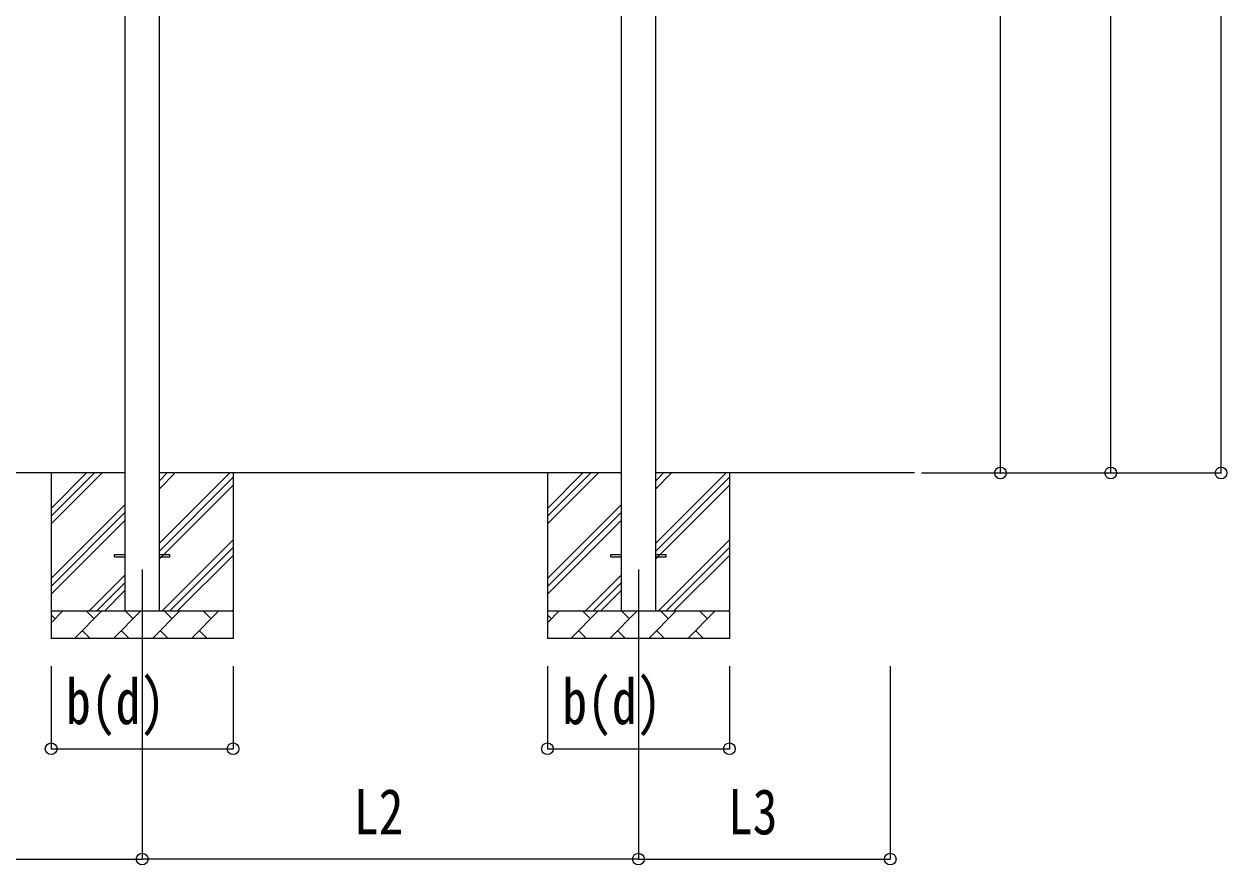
# Model space of a CAD drawing. Units: millimetres, scale not verified. Extents: x -21025 to 21025, y -14850 to 14850.
# Drawn here: x -2541 to 1822, y -6561 to -3512 of the extents above; entities that cross this region are included whole.
import ezdxf
from ezdxf.enums import TextEntityAlignment as Align

# ---------------------------------------------------------------- set-up
doc = ezdxf.new("R2010")
doc.units = ezdxf.units.MM
doc.header["$LTSCALE"] = 60
for name, color, linetype in [('0-4_YKK_12', 2, 'Continuous'), ('0-5_YKK_13', 4, 'Continuous'), ('0-6_YKK_A1', 4, 'Continuous'), ('0-7_YKK_D', 6, 'Continuous')]:
    doc.layers.add(name, color=color, linetype=linetype)
doc.styles.add('ＭＳ ゴシック', font='')
doc.styles.get('ＭＳ ゴシック').set_extended_font_data('MS Gothic')

msp = doc.modelspace()

# ---------------------------------------------------------------- linework, layer by layer
at = {"layer": '0-4_YKK_12'}
for p, q in [((-2112.9, -5490), (-2112.9, -5990)), ((-312.9, -5490), (-312.9, -5990))]:
    msp.add_line(p, q, dxfattribs=at)
at = {"layer": '0-5_YKK_13'}
for p, q in [((-2212.9, -5435.5), (-2175.4, -5435.5)), ((-2212.9, -5444.5), (-2212.9, -5435.5)), ((-2212.9, -5444.5), (-2175.4, -5444.5)), ((-2050.4, -5435.5), (-2012.9, -5435.5)), ((-2050.4, -5444.5), (-2012.9, -5444.5)), ((-2012.9, -5444.5), (-2012.9, -5435.5)), ((-412.9, -5435.5), (-375.4, -5435.5)), ((-412.9, -5444.5), (-412.9, -5435.5)), ((-412.9, -5444.5), (-375.4, -5444.5)), ((-250.4, -5435.5), (-212.9, -5435.5)), ((-250.4, -5444.5), (-212.9, -5444.5)), ((-212.9, -5444.5), (-212.9, -5435.5))]:
    msp.add_line(p, q, dxfattribs=at)
at = {"layer": '0-6_YKK_A1'}
for p, q in [((-375.4, -1522.5), (-375.4, -5640)), ((-250.4, -5640), (-250.4, -1522.5)), ((-2175.4, -1582.5), (-2175.4, -5640)), ((-2050.4, -5640), (-2050.4, -1582.5)), ((-2175.4, -5140), (-3850.4, -5140)), ((-2442.9, -5140), (-2442.9, -5740)), ((-2442.9, -5325.05), (-2257.85, -5140)), ((-2442.9, -5296.77), (-2286.13, -5140)), ((-2442.9, -5268.48), (-2314.42, -5140)), ((-375.4, -5140), (-2050.4, -5140)), ((-2050.4, -5395.1), (-1795.3, -5140)), ((-2050.4, -5197.11), (-1993.29, -5140)), ((-2050.4, -5168.82), (-2021.58, -5140)), ((-1782.9, -5140), (-1782.9, -5740)), ((-642.9, -5140), (-642.9, -5740)), ((-642.9, -5325.05), (-457.85, -5140)), ((-642.9, -5296.77), (-486.13, -5140)), ((-642.9, -5268.48), (-514.42, -5140)), ((687.98, -5140), (-250.4, -5140)), ((-250.4, -5395.1), (4.7, -5140)), ((-250.4, -5197.11), (-193.29, -5140)), ((-250.4, -5168.82), (-221.58, -5140)), ((17.1, -5140), (17.1, -5740)), ((-2050.4, -5423.38), (-1782.9, -5155.88)), ((-2050.4, -5451.67), (-1782.9, -5184.17)), ((-250.4, -5423.38), (17.1, -5155.88)), ((-250.4, -5451.67), (17.1, -5184.17)), ((-2442.9, -5523.04), (-2175.4, -5255.54)), ((-642.9, -5523.04), (-375.4, -5255.54)), ((-2442.9, -5551.32), (-2175.4, -5283.82)), ((-2442.9, -5579.61), (-2175.4, -5312.11)), ((-642.9, -5551.32), (-375.4, -5283.82)), ((-642.9, -5579.61), (-375.4, -5312.11)), ((-2040.74, -5640), (-1782.9, -5382.16)), ((-240.74, -5640), (17.1, -5382.16)), ((-2012.46, -5640), (-1782.9, -5410.44)), ((-1984.18, -5640), (-1782.9, -5438.73)), ((-212.46, -5640), (17.1, -5410.44)), ((-184.18, -5640), (17.1, -5438.73)), ((-2305.3, -5640), (-2175.4, -5510.1)), ((-2277.02, -5640), (-2175.4, -5538.38)), ((-505.3, -5640), (-375.4, -5510.1)), ((-477.02, -5640), (-375.4, -5538.38)), ((-2248.73, -5640), (-2175.4, -5566.67)), ((-448.73, -5640), (-375.4, -5566.67)), ((-2442.9, -5640), (-1782.9, -5640)), ((-2442.9, -5682.89), (-2400.01, -5640)), ((-2428.56, -5668.55), (-2442.9, -5654.21)), ((-2358.59, -5740), (-2258.59, -5640)), ((-2287.14, -5668.55), (-2315.69, -5640)), ((-2217.17, -5740), (-2117.17, -5640)), ((-2145.72, -5668.55), (-2174.27, -5640)), ((-2075.74, -5740), (-1975.74, -5640)), ((-2004.3, -5668.55), (-2032.85, -5640)), ((-1934.32, -5740), (-1834.32, -5640)), ((-1862.88, -5668.55), (-1891.43, -5640)), ((-1786.19, -5640), (-1782.9, -5636.72)), ((-642.9, -5640), (17.1, -5640)), ((-642.9, -5682.89), (-600.01, -5640)), ((-628.56, -5668.55), (-642.9, -5654.21)), ((-558.59, -5740), (-458.59, -5640)), ((-487.14, -5668.55), (-515.69, -5640)), ((-417.17, -5740), (-317.17, -5640)), ((-345.72, -5668.55), (-374.27, -5640)), ((-275.74, -5740), (-175.74, -5640)), ((-204.3, -5668.55), (-232.85, -5640)), ((-134.32, -5740), (-34.32, -5640)), ((-62.88, -5668.55), (-91.43, -5640)), ((13.81, -5640), (17.1, -5636.72)), ((-2330.03, -5711.45), (-2301.48, -5740)), ((-2188.61, -5711.45), (-2160.06, -5740)), ((-2047.19, -5711.45), (-2018.64, -5740)), ((-1905.77, -5711.45), (-1877.22, -5740)), ((-530.03, -5711.45), (-501.48, -5740)), ((-388.61, -5711.45), (-360.06, -5740)), ((-247.19, -5711.45), (-218.64, -5740)), ((-105.77, -5711.45), (-77.22, -5740)), ((-1782.9, -5740), (-2442.9, -5740)), ((17.1, -5740), (-642.9, -5740))]:
    msp.add_line(p, q, dxfattribs=at)
at = {"layer": '0-7_YKK_D'}
for p, q in [((1800.28, -5140), (1800.28, -1112.55)), ((1400.28, -5140), (1400.28, -1240)), ((1000.28, -5140), (1000.28, -1520)), ((713.28, -5140), (1401.28, -5140)), ((714.13, -5140), (1001.28, -5140)), ((714.13, -5140), (1801.28, -5140)), ((-2442.9, -5840), (-2442.9, -6141)), ((-2112.9, -5840), (-2112.9, -6541)), ((-2112.9, -5840), (-2112.9, -6541)), ((-1782.9, -5840), (-1782.9, -6141)), ((-642.9, -5840), (-642.9, -6141)), ((-312.9, -5840), (-312.9, -6541)), ((-312.9, -5840), (-312.9, -6541)), ((17.1, -5840), (17.1, -6141)), ((600.28, -5840), (600.28, -6541)), ((-2442.9, -6140), (-1782.9, -6140)), ((-642.9, -6140), (17.1, -6140)), ((-3912.9, -6540), (-2112.9, -6540)), ((-312.9, -6540), (-2112.9, -6540)), ((-312.9, -6540), (600.28, -6540))]:
    msp.add_line(p, q, dxfattribs=at)
for centre in [(1000.28, -5140), (1400.28, -5140), (1800.28, -5140), (-2442.9, -6140), (-1782.9, -6140), (-642.9, -6140), (17.1, -6140), (-2112.9, -6540), (-2112.9, -6540), (-312.9, -6540), (-312.9, -6540), (600.28, -6540)]:
    msp.add_circle(centre, 21.25, dxfattribs=at)

# ---------------------------------------------------------------- texts
at = {"layer": '0-7_YKK_D', "style": 'ＭＳ ゴシック', "width": 0.8}
for s, p in [('b(d)', (-2388.9, -6100)), ('b(d)', (-588.9, -6100)), ('L2', (-1344.9, -6500)), ('L3', (11.69, -6500))]:
    msp.add_text(s, height=165, dxfattribs=at).set_placement(p, align=Align.BOTTOM_LEFT)

doc.saveas('drawing.dxf')
